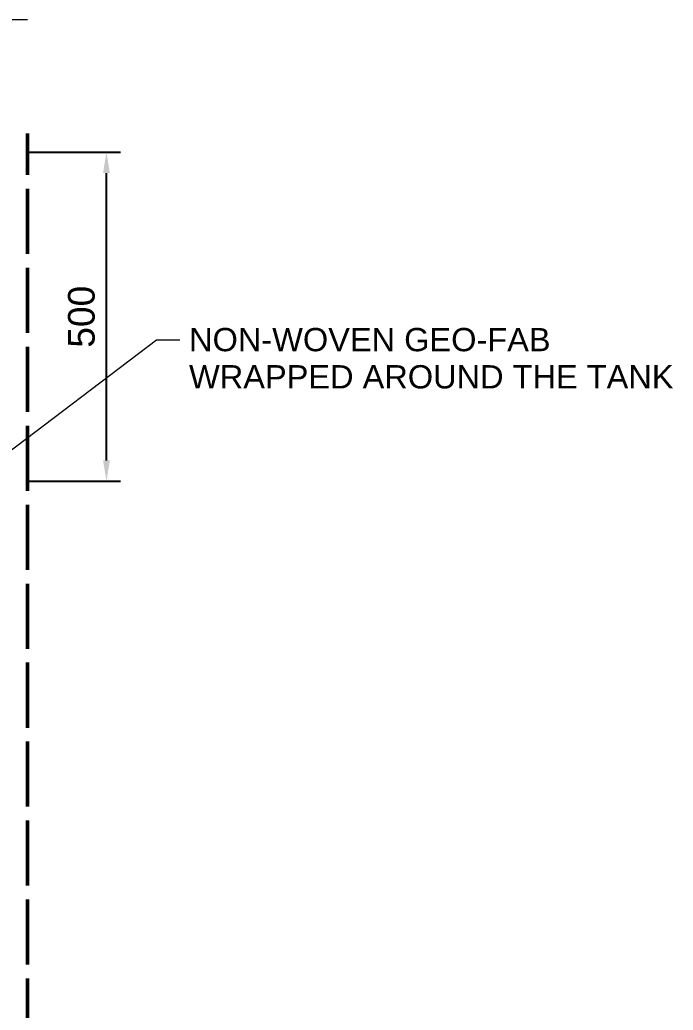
# Model space of a CAD drawing. Header units: millimetres. Extents: x -599 to 2194, y -853 to 3126.
# Drawn here: x 1202 to 2194, y 1187 to 2691 of the extents above; entities that cross this region are included whole.
import ezdxf

# ---------------------------------------------------------------- set-up
doc = ezdxf.new("R2010")
doc.units = ezdxf.units.MM
doc.linetypes.add('DASH_99_21', pattern=[119.944444, 98.777778, -21.166667])
for name, color, linetype in [('ANNOTATIONS', 7, 'Continuous'), ('DIMENSIONS', 7, 'Continuous'), ('GEOFAB', 5, 'Continuous'), ('LEADERS', 7, 'Continuous')]:
    doc.layers.add(name, color=color, linetype=linetype)
doc.styles.add('ARIAL', font='arial.ttf')
doc.dimstyles.get("Standard").update_dxf_attribs({"dimtxt": 2.5, "dimasz": 2.5, "dimexe": 1.25, "dimexo": 0.625, "dimtad": 1, "dimcen": 2.5, "dimazin": 3, "dimtfac": 1, "dimtmove": 0, "dimatfit": 3})

msp = doc.modelspace()

# ---------------------------------------------------------------- linework, layer by layer
at = {"layer": 'GEOFAB', "color": 5, "linetype": 'DASH_99_21', "lineweight": 50}
msp.add_line((1213.5, -63.5), (1213.5, 2518.2), dxfattribs=at)
at = {"layer": 'LEADERS', "lineweight": 18}
for p, q in [((1213.5, 2691.1), (1178.2, 2691.1)), ((1409.4, 2204.5), (1135.9, 1997.1)), ((1444.7, 2204.5), (1409.4, 2204.5))]:
    msp.add_line(p, q, dxfattribs=at)

# ---------------------------------------------------------------- texts
at = {"layer": 'ANNOTATIONS', "style": 'ARIAL'}
for s, p in [('NON-WOVEN GEO-FAB', (1458.8, 2187.6)), ('WRAPPED AROUND THE TANK', (1458.8, 2131.1))]:
    msp.add_text(s, height=35.362, dxfattribs=at).set_placement(p)

# ---------------------------------------------------------------- dimensions: what is measured, and where the dimension line sits
at = {"layer": 'DIMENSIONS'}
msp.add_linear_dim(base=(1333.4, 1990), p1=(1213.5, 1990), p2=(1213.5, 2490), angle=90, dimstyle='Standard', override={"dimtxt": 40.414222, "dimasz": 31.75, "dimexe": 21.166667, "dimexo": 0, "dimgap": 17.638889, "dimtad": 1, "dimtih": 0, "dimtoh": 0, "dimdec": 0, "dimtxsty": 'ARIAL', "dimclrd": 7, "dimclre": 7, "dimclrt": 7}, dxfattribs=at).render()

doc.saveas('drawing.dxf')
